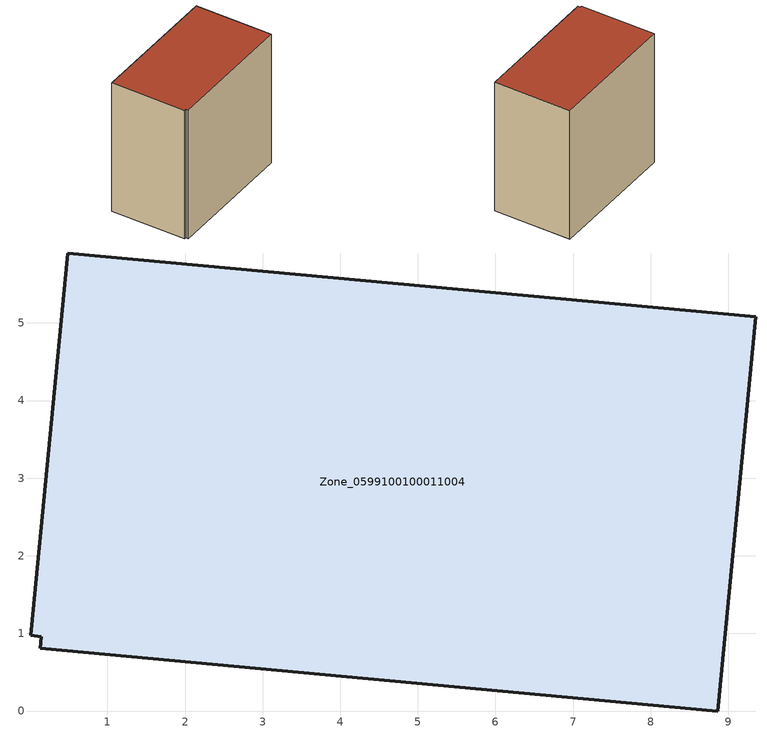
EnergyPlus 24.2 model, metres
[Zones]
Zone_0599100100011004
 floor ground (C_G): 0.49,5.9 9.35,5.08 8.87,0 0.13,0.81 0.15,0.96 0.01,0.97 z3.74
 wall outside (C_F): 8.87,0 9.35,5.08 0.49,5.9 0.01,0.97 0.15,0.96 0.13,0.81 8.87,0 z3.74:12.75
 roof outside (C_R): 9.35,5.08 0.49,5.9 0.01,0.97 0.15,0.96 0.13,0.81 8.87,0 z12.75
[BUILDING]
Pand.0599100100011004: North Axis=0; Terrain=City; Loads Convergence Tolerance Value=0.04; Temperature Convergence Tolerance Value=0.4; Solar Distribution=FullExterior; Maximum Number of Warmup Days=25; Minimum Number of Warmup Days=1
[Site:Location]
Rotterdam.The.Hague.AP_ZH_NLD Design_Conditions: Latitude=51.96; Longitude=4.45; Time Zone=1; Elevation=-4.5
[SITE:GROUNDTEMPERATURE:BUILDINGSURFACE]
18, 18, 18, 18, 18, 18, 18, 18, 18, 18, 18, 18
[MATERIAL] Thermal Absorptance=0.9; Solar Absorptance=0.7; Visible Absorptance=0.7
Name | Roughness | Thickness | Conductivity | Density | Specific Heat
G.TI.2015-2018 | MediumSmooth | 0.15 | 0.0428571 | 540 | 1210
F.TI.2015-2018 | Rough | 0.3 | 0.0666667 | 1920 | 840
R.TI.2015-2018 | MediumRough | 0.2 | 0.0333333 | 1500 | 1000
[CONSTRUCTION]
C_G: G.TI.2015-2018
C_F: F.TI.2015-2018
C_R: R.TI.2015-2018
[ZONE]
Zone_0599100100011004: Type=1; Multiplier=1; Ceiling Height=Autocalculate; Volume=Autocalculate; Floor Area=autocalculate; Part of Total Floor Area=Yes
[ZONEINFILTRATION:DESIGNFLOWRATE]
Infil_Zone_0599100100011004: Zone or ZoneList or Space or SpaceList=Zone_0599100100011004; Schedule=AlwaysOn; Design Flow Rate Calculation Method=Flow/Area; Flow Rate per Floor Area=0.0015; Constant Term Coefficient=1; Temperature Term Coefficient=0; Velocity Term Coefficient=0; Velocity Squared Term Coefficient=0
[HVACTEMPLATE:ZONE:IDEALLOADSAIRSYSTEM]
Zone_0599100100011004: Maximum Heating Supply Air Temperature=50; Minimum Cooling Supply Air Temperature=13; Maximum Heating Supply Air Humidity Ratio=0.0156; Minimum Cooling Supply Air Humidity Ratio=0.0077; Heating Limit=NoLimit; Cooling Limit=NoLimit; Dehumidification Control Type=ConstantSensibleHeatRatio; Cooling Sensible Heat Ratio=0.7; Dehumidification Setpoint=60; Humidification Control Type=None; Humidification Setpoint=30; Outdoor Air Method=None; Outdoor Air Flow Rate per Person=0.00944; Outdoor Air Flow Rate per Zone Floor Area=0; Outdoor Air Flow Rate per Zone=0; Demand Controlled Ventilation Type=None; Outdoor Air Economizer Type=NoEconomizer; Heat Recovery Type=None; Sensible Heat Recovery Effectiveness=0.7; Latent Heat Recovery Effectiveness=0.65
[ZONECONTROL:THERMOSTAT]
ThermostatControl_Zone_0599100100011004: Zone or ZoneList=Zone_0599100100011004; Control Type Schedule=DualSetpointControlType; Control 1=Thermostat_Zone_0599100100011004; Temperature Difference Between Cutout And Setpoint=0
[THERMOSTATSETPOINT:DUALSETPOINT]
Thermostat_Zone_0599100100011004: Heating Setpoint Temperature Schedule=HeatingSetpoint_Zone_0599100100011004; Cooling Setpoint Temperature Schedule=CoolingSetpoint_Zone_0599100100011004
[SCHEDULE:COMPACT]
HeatingSetpoint_Zone_0599100100011004: Through: 12/31, For: AllDays, Until: 24:00, 21
CoolingSetpoint_Zone_0599100100011004: Through: 12/31, For: AllDays, Until: 24:00, 24
DualSetpointControlType: Through: 12/31, For: AllDays, Until: 24:00, 4
AlwaysOn: Through: 12/31, For: AllDays, Until: 24:00, 1
